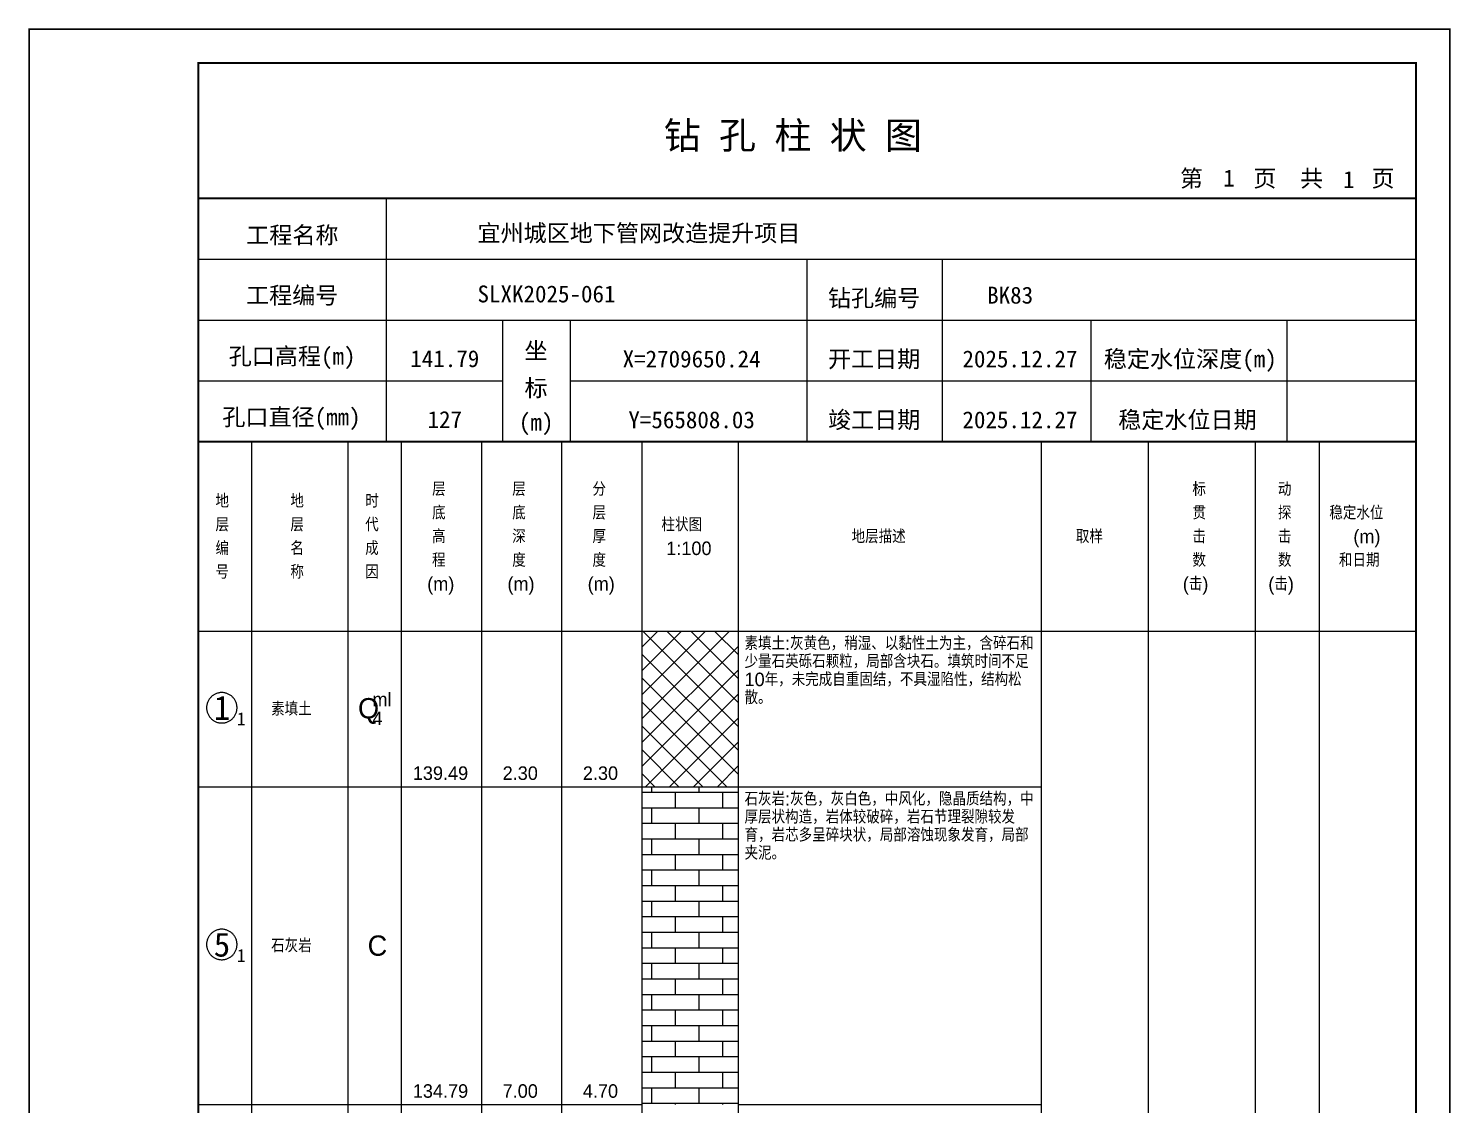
# Model space of a CAD drawing. Header units: millimetres. Extents: x 12489 to 89920, y 4630 to 4927.
# Drawn here: x 30529.3 to 30739.6, y 4767.7 to 4926.8 of the extents above; entities that cross this region are included whole.
import ezdxf
from ezdxf.enums import TextEntityAlignment as Align

# ---------------------------------------------------------------- set-up
doc = ezdxf.new("R2010")
doc.units = ezdxf.units.MM
doc.layers.add('ZZT_TC', color=7, linetype='Continuous')
doc.styles.add('成果图图块', font='', dxfattribs={"height": 2.5})
doc.styles.add('成果图模板', font='')
doc.styles.add('成果图模板标题', font='simhei.ttf')
doc.styles.add('成果图表体', font='Comfont.shx', dxfattribs={"height": 2, "bigfont": 'Hztxt12a.shx'})
doc.styles.get('成果图图块').set_extended_font_data('FangSong_GB2312')
doc.styles.get('成果图模板').set_extended_font_data('FangSong_GB2312')

# ---------------------------------------------------------------- blocks, each defined once
blk = doc.blocks.new('DCBH-1-1-1111', base_point=(0.3, -0.11))
at = {"layer": 'ZZT_TC', "color": 7}
blk.add_polyline3d([(-0.19, 2.31, 0), (-0.3, 2.31, 0), (-0.41, 2.3, 0), (-0.52, 2.29, 0), (-0.63, 2.27, 0), (-0.73, 2.24, 0), (-0.84, 2.21, 0), (-0.95, 2.18, 0), (-1.05, 2.14, 0), (-1.15, 2.09, 0), (-1.25, 2.04, 0), (-1.35, 1.99, 0), (-1.44, 1.93, 0), (-1.53, 1.87, 0), (-1.62, 1.8, 0), (-1.7, 1.73, 0), (-1.78, 1.65, 0), (-1.86, 1.57, 0), (-1.93, 1.49, 0), (-2, 1.4, 0), (-2.06, 1.31, 0), (-2.12, 1.22, 0), (-2.17, 1.12, 0), (-2.22, 1.02, 0), (-2.27, 0.92, 0), (-2.31, 0.82, 0), (-2.34, 0.71, 0), (-2.37, 0.61, 0), (-2.4, 0.5, 0), (-2.41, 0.39, 0), (-2.43, 0.28, 0), (-2.44, 0.17, 0), (-2.44, 0.06, 0), (-2.44, -0.05, 0), (-2.43, -0.16, 0), (-2.41, -0.27, 0), (-2.4, -0.38, 0), (-2.37, -0.49, 0), (-2.34, -0.6, 0), (-2.31, -0.7, 0), (-2.27, -0.8, 0), (-2.22, -0.9, 0), (-2.17, -1, 0), (-2.12, -1.1, 0), (-2.06, -1.19, 0), (-2, -1.28, 0), (-1.93, -1.37, 0), (-1.86, -1.45, 0), (-1.78, -1.53, 0), (-1.7, -1.61, 0), (-1.62, -1.68, 0), (-1.53, -1.75, 0), (-1.44, -1.81, 0), (-1.35, -1.87, 0), (-1.25, -1.93, 0), (-1.15, -1.98, 0), (-1.05, -2.02, 0), (-0.95, -2.06, 0), (-0.84, -2.1, 0), (-0.73, -2.13, 0), (-0.63, -2.15, 0), (-0.52, -2.17, 0), (-0.41, -2.18, 0), (-0.3, -2.19, 0), (-0.19, -2.19, 0), (-0.08, -2.19, 0), (0.03, -2.18, 0), (0.14, -2.17, 0), (0.25, -2.15, 0), (0.36, -2.13, 0), (0.47, -2.1, 0), (0.57, -2.06, 0), (0.67, -2.02, 0), (0.77, -1.98, 0), (0.87, -1.93, 0), (0.97, -1.87, 0), (1.06, -1.81, 0), (1.15, -1.75, 0), (1.24, -1.68, 0), (1.32, -1.61, 0), (1.4, -1.53, 0), (1.48, -1.45, 0), (1.55, -1.37, 0), (1.62, -1.28, 0), (1.68, -1.19, 0), (1.74, -1.1, 0), (1.8, -1, 0), (1.85, -0.9, 0), (1.89, -0.8, 0), (1.93, -0.7, 0), (1.97, -0.6, 0), (2, -0.49, 0), (2.02, -0.38, 0), (2.04, -0.27, 0), (2.05, -0.16, 0), (2.06, -0.05, 0), (2.06, 0.06, 0), (2.06, 0.17, 0), (2.05, 0.28, 0), (2.04, 0.39, 0), (2.02, 0.5, 0), (2, 0.61, 0), (1.97, 0.71, 0), (1.93, 0.82, 0), (1.89, 0.92, 0), (1.85, 1.02, 0), (1.8, 1.12, 0), (1.74, 1.22, 0), (1.68, 1.31, 0), (1.62, 1.4, 0), (1.55, 1.49, 0), (1.48, 1.57, 0), (1.4, 1.65, 0), (1.32, 1.73, 0), (1.24, 1.8, 0), (1.15, 1.87, 0), (1.06, 1.93, 0), (0.97, 1.99, 0), (0.87, 2.04, 0), (0.77, 2.09, 0), (0.67, 2.14, 0), (0.57, 2.18, 0), (0.47, 2.21, 0), (0.36, 2.24, 0), (0.25, 2.27, 0), (0.14, 2.29, 0), (0.03, 2.3, 0), (-0.08, 2.31, 0), (-0.19, 2.31, 0)], dxfattribs=at)
at = {"style": '成果图图块'}
blk.add_text('1', height=3.57, dxfattribs=at).set_placement((-0.16, -1.74), align=Align.CENTER)
blk.add_text('1', height=1.91, dxfattribs=at).set_placement((2.03, -2.53))
blk = doc.blocks.new('DCBH-1-1-1112', base_point=(0.3, -0.11))
at = {"layer": 'ZZT_TC', "color": 7}
blk.add_polyline3d([(-0.19, 2.31, 0), (-0.3, 2.31, 0), (-0.41, 2.3, 0), (-0.52, 2.29, 0), (-0.63, 2.27, 0), (-0.73, 2.24, 0), (-0.84, 2.21, 0), (-0.95, 2.18, 0), (-1.05, 2.14, 0), (-1.15, 2.09, 0), (-1.25, 2.04, 0), (-1.35, 1.99, 0), (-1.44, 1.93, 0), (-1.53, 1.87, 0), (-1.62, 1.8, 0), (-1.7, 1.73, 0), (-1.78, 1.65, 0), (-1.86, 1.57, 0), (-1.93, 1.49, 0), (-2, 1.4, 0), (-2.06, 1.31, 0), (-2.12, 1.22, 0), (-2.17, 1.12, 0), (-2.22, 1.02, 0), (-2.27, 0.92, 0), (-2.31, 0.82, 0), (-2.34, 0.71, 0), (-2.37, 0.61, 0), (-2.4, 0.5, 0), (-2.41, 0.39, 0), (-2.43, 0.28, 0), (-2.44, 0.17, 0), (-2.44, 0.06, 0), (-2.44, -0.05, 0), (-2.43, -0.16, 0), (-2.41, -0.27, 0), (-2.4, -0.38, 0), (-2.37, -0.49, 0), (-2.34, -0.6, 0), (-2.31, -0.7, 0), (-2.27, -0.8, 0), (-2.22, -0.9, 0), (-2.17, -1, 0), (-2.12, -1.1, 0), (-2.06, -1.19, 0), (-2, -1.28, 0), (-1.93, -1.37, 0), (-1.86, -1.45, 0), (-1.78, -1.53, 0), (-1.7, -1.61, 0), (-1.62, -1.68, 0), (-1.53, -1.75, 0), (-1.44, -1.81, 0), (-1.35, -1.87, 0), (-1.25, -1.93, 0), (-1.15, -1.98, 0), (-1.05, -2.02, 0), (-0.95, -2.06, 0), (-0.84, -2.1, 0), (-0.73, -2.13, 0), (-0.63, -2.15, 0), (-0.52, -2.17, 0), (-0.41, -2.18, 0), (-0.3, -2.19, 0), (-0.19, -2.19, 0), (-0.08, -2.19, 0), (0.03, -2.18, 0), (0.14, -2.17, 0), (0.25, -2.15, 0), (0.36, -2.13, 0), (0.47, -2.1, 0), (0.57, -2.06, 0), (0.67, -2.02, 0), (0.77, -1.98, 0), (0.87, -1.93, 0), (0.97, -1.87, 0), (1.06, -1.81, 0), (1.15, -1.75, 0), (1.24, -1.68, 0), (1.32, -1.61, 0), (1.4, -1.53, 0), (1.48, -1.45, 0), (1.55, -1.37, 0), (1.62, -1.28, 0), (1.68, -1.19, 0), (1.74, -1.1, 0), (1.8, -1, 0), (1.85, -0.9, 0), (1.89, -0.8, 0), (1.93, -0.7, 0), (1.97, -0.6, 0), (2, -0.49, 0), (2.02, -0.38, 0), (2.04, -0.27, 0), (2.05, -0.16, 0), (2.06, -0.05, 0), (2.06, 0.06, 0), (2.06, 0.17, 0), (2.05, 0.28, 0), (2.04, 0.39, 0), (2.02, 0.5, 0), (2, 0.61, 0), (1.97, 0.71, 0), (1.93, 0.82, 0), (1.89, 0.92, 0), (1.85, 1.02, 0), (1.8, 1.12, 0), (1.74, 1.22, 0), (1.68, 1.31, 0), (1.62, 1.4, 0), (1.55, 1.49, 0), (1.48, 1.57, 0), (1.4, 1.65, 0), (1.32, 1.73, 0), (1.24, 1.8, 0), (1.15, 1.87, 0), (1.06, 1.93, 0), (0.97, 1.99, 0), (0.87, 2.04, 0), (0.77, 2.09, 0), (0.67, 2.14, 0), (0.57, 2.18, 0), (0.47, 2.21, 0), (0.36, 2.24, 0), (0.25, 2.27, 0), (0.14, 2.29, 0), (0.03, 2.3, 0), (-0.08, 2.31, 0), (-0.19, 2.31, 0)], dxfattribs=at)
at = {"style": '成果图图块'}
blk.add_text('5', height=3.57, dxfattribs=at).set_placement((-0.16, -1.74), align=Align.CENTER)
blk.add_text('1', height=1.91, dxfattribs=at).set_placement((2.03, -2.53))
blk = doc.blocks.new('钻孔柱状图路桥昇龙制图梁世成校核莫家里.dwg83', base_point=(25, 236))
for p, q in [((52.82, 236), (52.82, 272)), ((25, 263), (205, 263)), ((115, 236), (115, 263)), ((135, 236), (135, 263)), ((25, 254), (205, 254)), ((70, 236), (70, 254)), ((80, 236), (80, 254)), ((157, 236), (157, 254)), ((185.95, 236), (185.95, 254)), ((25, 245), (70, 245)), ((80, 245), (205, 245))]:
    blk.add_line(p, q)
for points, const_width in [([(0, 0), (210, 0), (210, 297), (0, 297)], 0.25), ([(25, 5), (205, 5), (205, 292), (25, 292)], 0.3)]:
    blk.add_lwpolyline(points, close=True, dxfattribs=dict(const_width=const_width))
at = {"const_width": 0.3}
for points in [[(25, 272), (205, 272)], [(25, 236), (205, 236)]]:
    blk.add_lwpolyline(points, dxfattribs=at)
for s, height, style, p in [('钻 孔 柱 状 图', 4, '成果图模板标题', (93.8, 279.31)), ('第', 2.5, '成果图模板', (170.12, 273.7)), ('页', 2.5, '成果图模板', (180.96, 273.7)), ('共', 2.5, '成果图模板', (187.88, 273.7)), ('页', 2.5, '成果图模板', (198.44, 273.7)), ('工程名称', 2.5, '成果图模板', (32.07, 265.32)), ('宜州城区地下管网改造提升项目', 2.5, '成果图模板', (66.26, 265.61)), ('工程编号', 2.5, '成果图模板', (32.05, 256.41)), ('SLXK2025-061', 2.5, '成果图模板', (66.26, 256.61)), ('钻孔编号', 2.5, '成果图模板', (118.08, 256)), ('BK83', 2.5, '成果图模板', (141.61, 256.43)), ('孔口高程(m)', 2.5, '成果图模板', (29.48, 247.41)), ('坐', 2.5, '成果图模板', (73.21, 248.24)), ('开工日期', 2.5, '成果图模板', (118.08, 247)), ('稳定水位深度(m)', 2.5, '成果图模板', (158.86, 247)), ('标', 2.5, '成果图模板', (73.21, 242.7)), ('孔口直径(mm)', 2.5, '成果图模板', (28.54, 238.41)), ('(m) ', 2.5, '成果图模板', (72.38, 237.65)), ('竣工日期', 2.5, '成果图模板', (118.08, 238)), ('稳定水位日期', 2.5, '成果图模板', (160.99, 238))]:
    blk.add_text(s, height=height, dxfattribs=dict(style=style)).set_placement(p)
at = {"style": '成果图模板'}
for s, p in [('1', (177.35, 273.74)), ('1', (195.08, 273.53)), ('141.79', (61.43, 247.04)), ('X=2709650.24', (97.92, 247)), ('2025.12.27', (146.46, 247)), ('127', (61.43, 238.04)), ('Y=565808.03', (97.92, 238)), ('2025.12.27', (146.46, 238))]:
    blk.add_text(s, height=2.5, dxfattribs=at).set_placement(p, align=Align.CENTER)

msp = doc.modelspace()

# ---------------------------------------------------------------- hatches: boundary and pattern name
at = {"linetype": 'Continuous'}
h = msp.add_hatch(dxfattribs=at)
h.set_pattern_fill('GKSTT', scale=0.5, style=0, pattern_type=2)
h.set_pattern_definition([(45, (0, 0), (-1.76776695, 1.76776695), []), (135, (0, 0), (-1.76776695, -1.76776695), [])])
h.paths.add_polyline_path([(30620.06, 4814.71), (30634.29, 4814.71), (30634.29, 4837.71), (30620.06, 4837.71)])
h = msp.add_hatch(dxfattribs=at)
h.set_pattern_fill('GKSHY', scale=0.5, style=0, pattern_type=2)
h.set_pattern_definition([(0, (0, 0), (0, 2.3), []), (90, (0, 0), (-3.5, 2.3), [2.3, -2.3])])
h.paths.add_polyline_path([(30620.06, 4767.71), (30634.29, 4767.71), (30634.29, 4814.71), (30620.06, 4814.71)])

# ---------------------------------------------------------------- linework, layer by layer
at = {"color": 0}
for p, q in [((30554.45, 4837.71), (30562.35, 4837.71)), ((30554.45, 4814.71), (30554.45, 4837.71)), ((30562.35, 4814.71), (30562.35, 4837.71)), ((30554.45, 4814.71), (30562.35, 4814.71)), ((30554.45, 4814.71), (30562.35, 4814.71)), ((30554.45, 4767.71), (30554.45, 4814.71)), ((30562.35, 4767.71), (30562.35, 4814.71)), ((30554.45, 4767.71), (30562.35, 4767.71))]:
    msp.add_line(p, q, dxfattribs=at)
for points in [[(30554.45, 4865.71), (30562.35, 4865.71)], [(30554.45, 4837.71), (30554.45, 4865.71)], [(30562.35, 4837.71), (30562.35, 4865.71)], [(30562.35, 4865.71), (30576.58, 4865.71)], [(30562.35, 4837.71), (30562.35, 4865.71)], [(30576.58, 4837.71), (30576.58, 4865.71)], [(30576.58, 4865.71), (30584.49, 4865.71)], [(30576.58, 4837.71), (30576.58, 4865.71)], [(30584.49, 4837.71), (30584.49, 4865.71)], [(30584.49, 4865.71), (30596.35, 4865.71)], [(30584.49, 4837.71), (30584.49, 4865.71)], [(30596.35, 4837.71), (30596.35, 4865.71)], [(30596.35, 4865.71), (30608.2, 4865.71)], [(30596.35, 4837.71), (30596.35, 4865.71)], [(30608.2, 4837.71), (30608.2, 4865.71)], [(30608.2, 4865.71), (30620.06, 4865.71)], [(30608.2, 4837.71), (30608.2, 4865.71)], [(30620.06, 4837.71), (30620.06, 4865.71)], [(30620.06, 4865.71), (30634.29, 4865.71)], [(30620.06, 4837.71), (30620.06, 4865.71)], [(30634.29, 4837.71), (30634.29, 4865.71)], [(30634.29, 4865.71), (30679.11, 4865.71)], [(30634.29, 4837.71), (30634.29, 4865.71)], [(30679.11, 4837.71), (30679.11, 4865.71)], [(30679.11, 4865.71), (30694.92, 4865.71)], [(30679.11, 4837.71), (30679.11, 4865.71)], [(30694.92, 4837.71), (30694.92, 4865.71)], [(30694.92, 4865.71), (30710.73, 4865.71)], [(30694.92, 4837.71), (30694.92, 4865.71)], [(30710.73, 4837.71), (30710.73, 4865.71)], [(30710.73, 4865.71), (30720.22, 4865.71)], [(30710.73, 4837.71), (30710.73, 4865.71)], [(30720.22, 4837.71), (30720.22, 4865.71)], [(30720.22, 4865.71), (30734.45, 4865.71)], [(30720.22, 4837.71), (30720.22, 4865.71)], [(30734.45, 4837.71), (30734.45, 4865.71)], [(30554.45, 4837.71), (30562.35, 4837.71)], [(30554.45, 4643.71), (30554.45, 4837.71)], [(30554.45, 4837.71), (30562.35, 4837.71)], [(30562.35, 4643.71), (30562.35, 4837.71)], [(30562.35, 4837.71), (30576.58, 4837.71)], [(30562.35, 4643.71), (30562.35, 4837.71)], [(30562.35, 4837.71), (30576.58, 4837.71)], [(30562.35, 4837.71), (30576.58, 4837.71)], [(30562.35, 4814.71), (30562.35, 4837.71)], [(30576.58, 4643.71), (30576.58, 4837.71)], [(30576.58, 4814.71), (30576.58, 4837.71)], [(30576.58, 4837.71), (30584.49, 4837.71)], [(30576.58, 4643.71), (30576.58, 4837.71)], [(30576.58, 4837.71), (30584.49, 4837.71)], [(30576.58, 4837.71), (30584.49, 4837.71)], [(30576.58, 4814.71), (30576.58, 4837.71)], [(30584.49, 4643.71), (30584.49, 4837.71)], [(30584.49, 4814.71), (30584.49, 4837.71)], [(30584.49, 4837.71), (30596.35, 4837.71)], [(30584.49, 4643.71), (30584.49, 4837.71)], [(30584.49, 4837.71), (30596.35, 4837.71)], [(30584.49, 4837.71), (30596.35, 4837.71)], [(30584.49, 4814.71), (30584.49, 4837.71)], [(30596.35, 4643.71), (30596.35, 4837.71)], [(30596.35, 4814.71), (30596.35, 4837.71)], [(30596.35, 4837.71), (30608.2, 4837.71)], [(30596.35, 4643.71), (30596.35, 4837.71)], [(30596.35, 4837.71), (30608.2, 4837.71)], [(30596.35, 4837.71), (30608.2, 4837.71)], [(30596.35, 4814.71), (30596.35, 4837.71)], [(30608.2, 4643.71), (30608.2, 4837.71)], [(30608.2, 4814.71), (30608.2, 4837.71)], [(30608.2, 4837.71), (30620.06, 4837.71)], [(30608.2, 4643.71), (30608.2, 4837.71)], [(30608.2, 4837.71), (30620.06, 4837.71)], [(30608.2, 4837.71), (30620.06, 4837.71)], [(30608.2, 4814.71), (30608.2, 4837.71)], [(30620.06, 4643.71), (30620.06, 4837.71)], [(30620.06, 4814.71), (30620.06, 4837.71)], [(30620.06, 4837.71), (30634.29, 4837.71)], [(30620.06, 4643.71), (30620.06, 4837.71)], [(30620.06, 4837.71), (30634.29, 4837.71)], [(30634.29, 4643.71), (30634.29, 4837.71)], [(30634.29, 4837.71), (30679.11, 4837.71)], [(30634.29, 4643.71), (30634.29, 4837.71)], [(30634.29, 4837.71), (30679.11, 4837.71)], [(30634.29, 4837.71), (30679.11, 4837.71)], [(30634.29, 4814.71), (30634.29, 4837.71)], [(30679.11, 4643.71), (30679.11, 4837.71)], [(30679.11, 4814.71), (30679.11, 4837.71)], [(30679.11, 4837.71), (30694.92, 4837.71)], [(30679.11, 4643.71), (30679.11, 4837.71)], [(30679.11, 4837.71), (30694.92, 4837.71)], [(30694.92, 4643.71), (30694.92, 4837.71)], [(30694.92, 4837.71), (30710.73, 4837.71)], [(30694.92, 4643.71), (30694.92, 4837.71)], [(30694.92, 4837.71), (30710.73, 4837.71)], [(30710.73, 4643.71), (30710.73, 4837.71)], [(30710.73, 4837.71), (30720.22, 4837.71)], [(30710.73, 4643.71), (30710.73, 4837.71)], [(30710.73, 4837.71), (30720.22, 4837.71)], [(30720.22, 4643.71), (30720.22, 4837.71)], [(30720.22, 4837.71), (30734.45, 4837.71)], [(30720.22, 4643.71), (30720.22, 4837.71)], [(30720.22, 4837.71), (30734.45, 4837.71)], [(30734.45, 4643.71), (30734.45, 4837.71)], [(30562.35, 4814.71), (30576.58, 4814.71)], [(30562.35, 4814.71), (30576.58, 4814.71)], [(30562.35, 4767.71), (30562.35, 4814.71)], [(30576.58, 4767.71), (30576.58, 4814.71)], [(30576.58, 4814.71), (30584.49, 4814.71)], [(30576.58, 4814.71), (30584.49, 4814.71)], [(30576.58, 4767.71), (30576.58, 4814.71)], [(30584.49, 4767.71), (30584.49, 4814.71)], [(30584.49, 4814.71), (30596.35, 4814.71)], [(30584.49, 4814.71), (30596.35, 4814.71)], [(30584.49, 4767.71), (30584.49, 4814.71)], [(30596.35, 4767.71), (30596.35, 4814.71)], [(30596.35, 4814.71), (30608.2, 4814.71)], [(30596.35, 4814.71), (30608.2, 4814.71)], [(30596.35, 4767.71), (30596.35, 4814.71)], [(30608.2, 4767.71), (30608.2, 4814.71)], [(30608.2, 4814.71), (30620.06, 4814.71)], [(30608.2, 4814.71), (30620.06, 4814.71)], [(30608.2, 4767.71), (30608.2, 4814.71)], [(30620.06, 4767.71), (30620.06, 4814.71)], [(30634.29, 4814.71), (30679.11, 4814.71)], [(30634.29, 4814.71), (30679.11, 4814.71)], [(30634.29, 4767.71), (30634.29, 4814.71)], [(30679.11, 4767.71), (30679.11, 4814.71)], [(30562.35, 4767.71), (30576.58, 4767.71)], [(30576.58, 4767.71), (30584.49, 4767.71)], [(30584.49, 4767.71), (30596.35, 4767.71)], [(30596.35, 4767.71), (30608.2, 4767.71)], [(30608.2, 4767.71), (30620.06, 4767.71)], [(30634.29, 4767.71), (30679.11, 4767.71)]]:
    msp.add_lwpolyline(points, dxfattribs=at)
at = {"color": 7, "flags": 128}
msp.add_lwpolyline([(30620.06, 4814.71), (30634.29, 4814.71)], dxfattribs=at)

# ---------------------------------------------------------------- block references
for name, p in [('钻孔柱状图路桥昇龙制图梁世成校核莫家里.dwg83', (30554.45, 4865.71)), ('DCBH-1-1-1111', (30558.4, 4826.21)), ('DCBH-1-1-1112', (30558.4, 4791.21))]:
    msp.add_blockref(name, p)

# ---------------------------------------------------------------- texts
at = {"color": 0, "style": '成果图表体'}
for s, height, p in [('层', 2, (30589, 4857.71)), ('层', 2, (30600.85, 4857.71)), ('分', 2, (30612.71, 4857.71)), ('标', 2, (30701.41, 4857.71)), ('动', 2, (30714.05, 4857.71)), ('地', 2, (30556.98, 4855.96)), ('地', 2, (30568.05, 4855.96)), ('时', 2, (30579.11, 4855.96)), ('底', 2, (30589, 4854.21)), ('底', 2, (30600.85, 4854.21)), ('层', 2, (30612.71, 4854.21)), ('贯', 2, (30701.41, 4854.21)), ('探', 2, (30714.05, 4854.21)), ('稳定水位', 2, (30721.65, 4854.21)), ('层', 2, (30556.98, 4852.46)), ('层', 2, (30568.05, 4852.46)), ('代', 2, (30579.11, 4852.46)), ('高', 2, (30589, 4850.71)), ('深', 2, (30600.85, 4850.71)), ('厚', 2, (30612.71, 4850.71)), ('柱状图', 2, (30622.91, 4852.46)), ('地层描述', 2, (30651.02, 4850.71)), ('取样', 2, (30684.18, 4850.71)), ('击', 2, (30701.41, 4850.71)), ('击', 2, (30714.05, 4850.71)), ('(m)', 2, (30725.2, 4850.71)), ('编', 2, (30556.98, 4848.96)), ('名', 2, (30568.05, 4848.96)), ('成', 2, (30579.11, 4848.96)), ('1:100', 2, (30623.62, 4848.96)), ('程', 2, (30589, 4847.21)), ('度', 2, (30600.85, 4847.21)), ('度', 2, (30612.71, 4847.21)), ('数', 2, (30701.41, 4847.21)), ('数', 2, (30714.05, 4847.21)), ('和日期', 2, (30723.07, 4847.21)), ('号', 2, (30556.98, 4845.46)), ('称', 2, (30568.05, 4845.46)), ('因', 2, (30579.11, 4845.46)), ('(m)', 2, (30588.28, 4843.71)), ('(m)', 2, (30600.14, 4843.71)), ('(m)', 2, (30612, 4843.71)), ('(击)', 2, (30699.99, 4843.71)), ('(击)', 2, (30712.63, 4843.71)), ('素填土', 2, (30565.2, 4825.21)), ('Q', 3, (30578.05, 4824.81)), ('ml', 2, (30580.18, 4826.61)), ('4', 2, (30580.18, 4823.81)), ('139.49', 2, (30586.15, 4815.71)), ('2.30', 2, (30599.43, 4815.71)), ('2.30', 2, (30611.29, 4815.71)), ('石灰岩', 2, (30565.2, 4790.21)), ('C', 3, (30579.47, 4789.71)), ('134.79', 2, (30586.15, 4768.71)), ('7.00', 2, (30599.43, 4768.71)), ('4.70', 2, (30611.29, 4768.71))]:
    msp.add_text(s, height=height, dxfattribs=at).set_placement(p)
at = {"color": 0, "char_height": 2, "width": 43.0292, "attachment_point": 1, "line_spacing_factor": 0.8, "style": '成果图表体'}
for s, insert in [('素填土:灰黄色，稍湿、以黏性土为主，含碎石和少量石英砾石颗粒，局部含块石。填筑时间不足10年，未完成自重固结，不具湿陷性，结构松散。', (30635.19, 4836.91)), ('石灰岩:灰色，灰白色，中风化，隐晶质结构，中厚层状构造，岩体较破碎，岩石节理裂隙较发育，岩芯多呈碎块状，局部溶蚀现象发育，局部夹泥。', (30635.19, 4813.91))]:
    msp.add_mtext(s, dxfattribs=dict(at, insert=insert))

doc.saveas('drawing.dxf')
